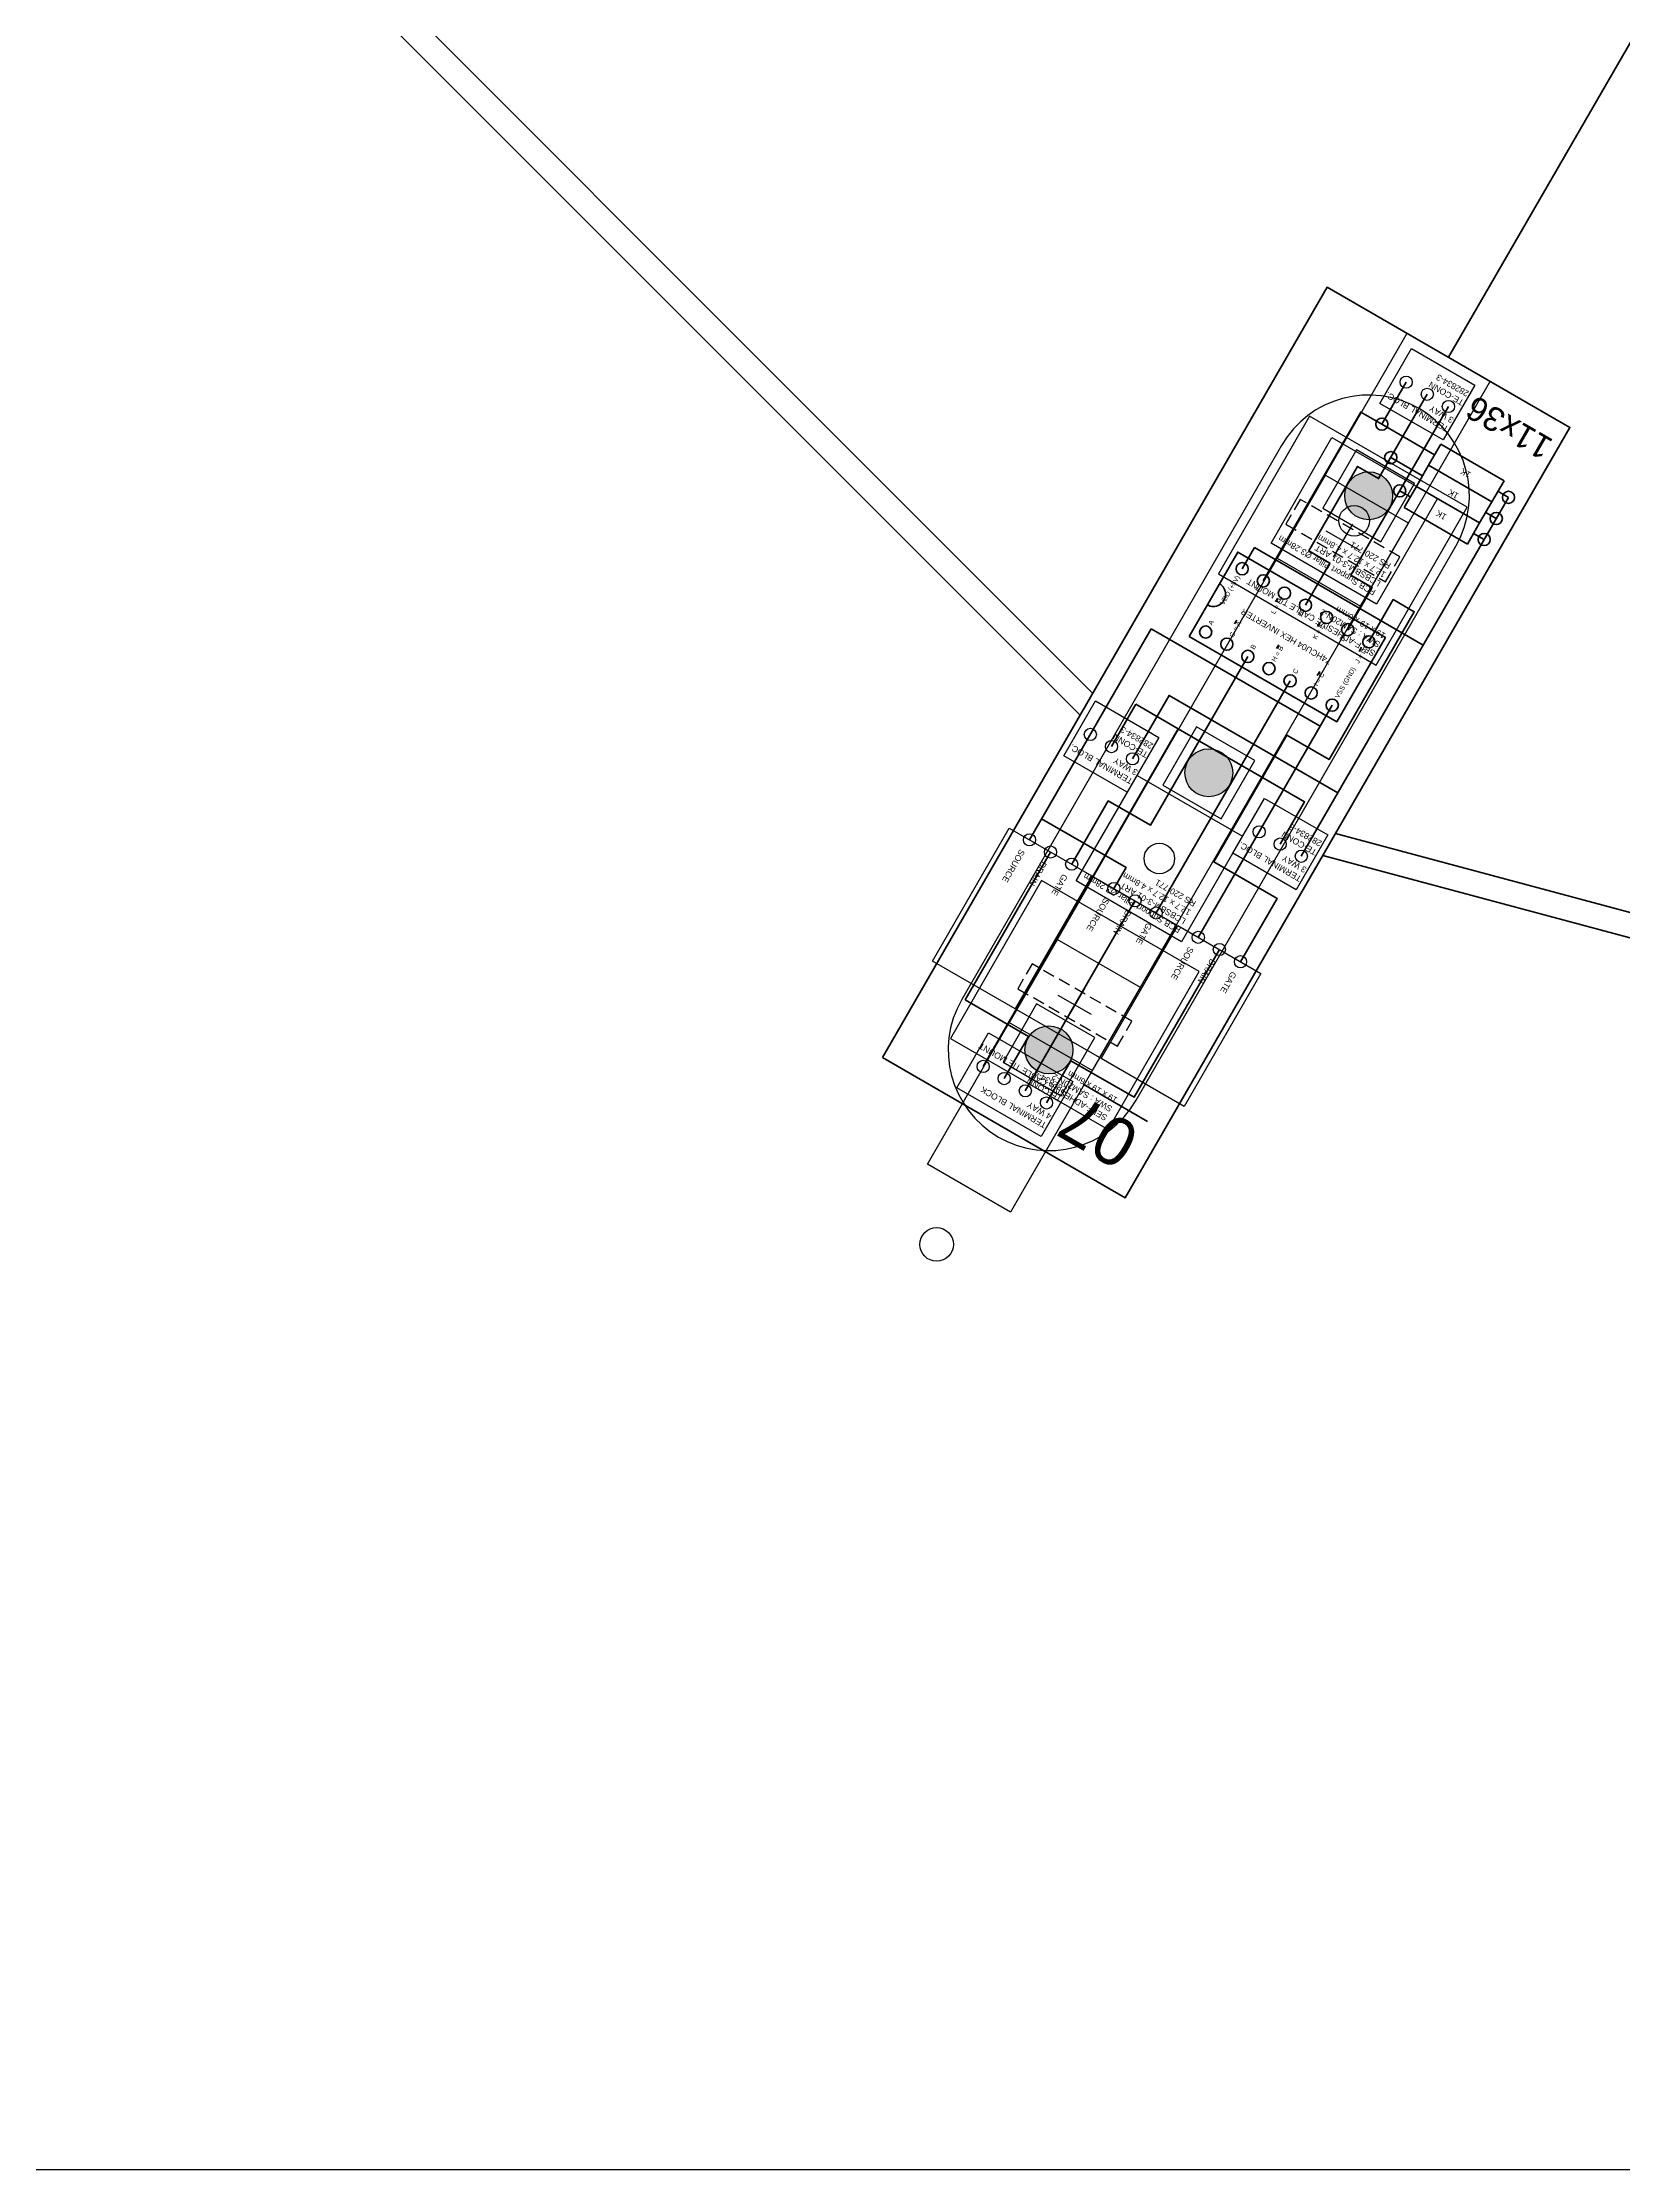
# Model space of a CAD drawing. Header units: millimetres. Extents: x 3648 to 4640, y -1371 to 0.
# Drawn here: x 3908.4 to 4073.2, y -880 to -658.3 of the extents above; entities that cross this region are included whole.
import ezdxf

# ---------------------------------------------------------------- set-up
doc = ezdxf.new("R2010")
doc.units = ezdxf.units.MM
doc.header["$LTSCALE"] = 10
doc.header["$MEASUREMENT"] = 0
doc.linetypes.add('DASHED', pattern=[0.75, 0.5, -0.25])
doc.layers.get('0').update_dxf_attribs({"color": 8})
for name, color, linetype, lineweight in [('+12V', 11, 'Continuous', 35), ('+5V', 1, 'Continuous', 35), ('Colour2', 30, 'Continuous', 35), ('Colour5', 180, 'Continuous', 35), ('Colour6', 80, 'Continuous', 35), ('Component Detail', 143, 'Continuous', 40), ('GND +0V', 7, 'Continuous', 35), ('VERO CUT', 252, 'Continuous', 35)]:
    doc.layers.add(name, color=color, linetype=linetype, lineweight=lineweight)
doc.layers.add('Colour8', color=7, linetype='Continuous', lineweight=35, true_color=0x7b4028)
for name, color, linetype in [('Component', 210, 'Continuous'), ('LED SMD 5050', 40, 'Continuous'), ('LED Strip', 30, 'Continuous'), ('Outer Face', 253, 'Continuous')]:
    doc.layers.add(name, color=color, linetype=linetype)
doc.styles.get("Standard").update_dxf_attribs({"font": 'arial.ttf'})
picture_1 = doc.add_image_def('image3.jpg', size_in_pixel=(288, 187))
picture_2 = doc.add_image_def('image4.jpg', size_in_pixel=(216, 187))
picture_3 = doc.add_image_def('image2.jpg', size_in_pixel=(454, 283))

# ---------------------------------------------------------------- blocks, each defined once
blk = doc.blocks.new('*U92')
at = {"layer": 'Colour5'}
for points in [[(26.27, 145), (-31.17, 111.84), (-31.17, 0)], [(-41.17, 0), (-61.83, 15.24)], [(-41.17, 0), (-61.83, -15.24)], [(-57.38, 0), (65.12, 0)], [(26.27, -145), (-31.17, -111.84), (-31.17, 0)]]:
    blk.add_lwpolyline(points, dxfattribs=at)
at = {"layer": 'Component'}
for points in [[(-39.82, 117.81), (-23.37, 127.31), (-13.87, 110.86), (-30.32, 101.36)], [(-33.67, 116.17), (-25.01, 121.17), (-20.01, 112.51), (-28.67, 107.51)], [(-45.67, -9.5), (-26.67, -9.5), (-26.67, 9.5), (-45.67, 9.5)], [(-41.17, -5), (-31.17, -5), (-31.17, 5), (-41.17, 5)], [(-39.82, -117.81), (-23.37, -127.31), (-13.87, -110.86), (-30.32, -101.36)], [(-33.67, -116.17), (-25.01, -121.17), (-20.01, -112.51), (-28.67, -107.51)]]:
    blk.add_lwpolyline(points, close=True, dxfattribs=at)
at = {"layer": 'Component', "color": 252, "linetype": 'DASHED', "ltscale": 0.25}
for points in [[(-25.14, 108.39), (-31.14, 118.78), (-28.54, 120.28), (-22.54, 109.89)], [(-37.67, 6), (-37.67, -6), (-34.67, -6), (-34.67, 6)], [(-25.14, -108.39), (-31.14, -118.78), (-28.54, -120.28), (-22.54, -109.89)]]:
    blk.add_lwpolyline(points, close=True, dxfattribs=at)
at = {"layer": 'Component'}
for points in [[(-25.11, 115.34), (-28.58, 113.34)], [(-27.84, 116.07), (-25.84, 112.6)], [(-34.17, 0), (-38.18, 0)], [(-36.17, -2), (-36.17, 2)], [(-27.84, -116.07), (-25.84, -112.6)], [(-25.11, -115.34), (-28.58, -113.34)]]:
    blk.add_lwpolyline(points, dxfattribs=at)
at = {"layer": 'Component', "char_height": 0.635, "width": 17.0886}
for insert, attachment_point, rotation in [((-38.95, 117.47), 7, 300), ((-45.09, -8.77), 1, 90), ((-38.95, -117.47), 9, 240)]:
    blk.add_mtext('SELF-ADHESIVE CABLE TIE MOUNT\\PSWA : SAM20N-2\\P19 x 19 x 6mm', dxfattribs=dict(at, insert=insert, attachment_point=attachment_point, rotation=rotation))
blk = doc.blocks.new('*U93')
at = {"layer": 'GND +0V', "color": 0, "linetype": 'ByBlock', "lineweight": -2, "transparency": 16777216, "rotation": 269.9999999999999}
blk.add_blockref('*U92', (4200, -664.88), dxfattribs=at)
blk = doc.blocks.new('Terminal Block 4 new -WAY TE CONNECTIVITY')
at = {"color": 1}
for centre in [(0, 0), (2.54, 0), (5.08, 0), (7.62, 0)]:
    blk.add_circle(centre, 0.635, dxfattribs=at)
at = {"layer": 'Component', "insert": (-1.13, 2.44), "char_height": 0.635, "width": 9.8978, "attachment_point": 1}
blk.add_mtext('TERMINAL BLOCK\\P4 WAY\\P\\PTE-CONN\\P282834-4', dxfattribs=at)
at = {"layer": 'Component'}
image = blk.add_image(picture_1, insert=(-1.27, -3.3), size_in_units=(10.16, 6.6), dxfattribs=at)
image.dxf.flags = 7
blk = doc.blocks.new('Terminal Block 3 flip -WAY TE CONNECTIVITY')
at = {"color": 1}
for centre in [(-2.54, 0), (0, 0), (2.54, 0)]:
    blk.add_circle(centre, 0.635, dxfattribs=at)
at = {"layer": 'Component', "insert": (-3.69, 2.44), "char_height": 0.635, "width": 8.3344, "attachment_point": 1}
blk.add_mtext('TERMINAL BLOC.\\P3 WAY\\P\\PTE-CONN\\P282834-3', dxfattribs=at)
at = {"layer": 'Component'}
image = blk.add_image(picture_2, insert=(3.81, 3.3), size_in_units=(7.62, 6.6), rotation=180, dxfattribs=at)
image.dxf.flags = 7
blk = doc.blocks.new('PCB support Pillar')
at = {"layer": 'Component'}
blk.add_lwpolyline([(0, 0), (12.7, 0), (12.7, -12.7), (0, -12.7)], close=True, dxfattribs=at)
blk.add_circle((6.35, -6.35), 1.59, dxfattribs=at)
at = {"layer": 'Component', "insert": (0.73, -0.59), "char_height": 0.635, "width": 17.0886, "attachment_point": 1}
blk.add_mtext('PCB Support Pillar %%C3.28mm\\PLCBSBM-3-01 ART\\P12.7 x 12.7 x 4.8mm\\PRS 220-771', dxfattribs=at)
blk = doc.blocks.new('Resistor 1K')
at = {"layer": 'Component Detail', "color": 4}
for points in [[(0, 0), (1.27, 0)], [(1.27, -1.27), (1.27, 1.27)], [(8.89, 1.27), (1.27, 1.27)], [(8.89, -1.27), (8.89, 1.27)], [(10.16, 0), (8.89, 0)], [(8.89, -1.27), (1.27, -1.27)]]:
    blk.add_lwpolyline(points, dxfattribs=at)
at = {"layer": 'Component Detail', "color": 1}
for centre in [(0, 0), (10.16, 0)]:
    blk.add_circle(centre, 0.635, dxfattribs=at)
at = {"color": 4, "insert": (5.56, -0.35), "char_height": 0.635, "width": 3.0365, "attachment_point": 1, "rotation": 180}
blk.add_mtext('1K', dxfattribs=at)
blk = doc.blocks.new('74HCU04')
at = {"layer": 'Component Detail', "color": 4}
blk.add_lwpolyline([(-1.27, 1.27), (8.89, 1.27), (8.89, -16.51), (-1.27, -16.51)], close=True, dxfattribs=at)
at = {"layer": 'Component Detail', "color": 1}
for centre in [(0, 0), (7.62, 0), (0, -2.54), (7.62, -2.54), (0, -5.08), (7.62, -5.08), (0, -7.62), (7.62, -7.62), (0, -10.16), (7.62, -10.16), (0, -12.7), (7.62, -12.7), (0, -15.24), (7.62, -15.24)]:
    blk.add_circle(centre, 0.635, dxfattribs=at)
at = {"layer": 'Component Detail', "color": 4}
blk.add_arc((3.81, 1.27), 1.27, 180, 0, dxfattribs=at)
at = {"color": 4, "char_height": 0.5, "attachment_point": 1}
for s, insert, width in [('A', (0.9, 0.26), 7.3862), ('\\pi4.04813;VDD (+5V)', (-0.69, 0.26), 7.4161), ('G = {\\OA}', (0.9, -2.28), 7.3862), ('\\pi7.0489;F', (-0.69, -2.28), 7.3862), ('B', (0.9, -4.82), 7.3862), ('\\pi5.85824;L = {\\OF}', (-0.69, -4.82), 7.3862), ('H = {\\OB}', (0.9, -7.36), 7.3862), ('\\pi7.01308;E', (-0.69, -7.36), 7.3862), ('C', (0.9, -9.9), 7.3862), ('\\pi5.74705;K = {\\OE}', (-0.69, -9.9), 7.3862), ('I = {\\OC}', (0.9, -12.44), 7.3862), ('\\pi6.97284;D', (-0.69, -12.44), 7.3862), ('VSS (GND)', (0.9, -14.98), 7.3862), ('\\pi5.79242;J = {\\OD}', (-0.69, -14.98), 7.3862)]:
    blk.add_mtext(s, dxfattribs=dict(at, insert=insert, width=width))
at = {"color": 4, "insert": (3.47, -12.84), "char_height": 0.635, "width": 14.2666, "attachment_point": 1, "rotation": 90}
blk.add_mtext('74HCU04 HEX INVERTER', dxfattribs=at)
blk = doc.blocks.new('P55NF')
at = {"color": 1}
for centre in [(0, 2.54), (0, 0), (0, -2.54)]:
    blk.add_circle(centre, 0.635, dxfattribs=at)
at = {"color": 4, "char_height": 0.635, "width": 7.3862, "attachment_point": 9}
for s, insert in [('GATE', (3.71, 2.2)), ('DRAIN', (3.99, -0.34)), ('SOURCE', (5.09, -2.95))]:
    blk.add_mtext(s, dxfattribs=dict(at, insert=insert))
at = {"layer": 'Component'}
image = blk.add_image(picture_3, insert=(0, -4.99), size_in_units=(16, 9.97), rotation=0, dxfattribs=at)
image.dxf.flags = 7
blk = doc.blocks.new('LED Driver Board')
at = {"layer": '+12V'}
for points in [[(-47.62, 10.16), (-47.62, 5.08), (-88.26, 5.08)], [(-52.71, 10.16), (-47.62, 10.16)], [(-52.71, -10.16), (-47.62, -10.16), (-47.62, 5.08)]]:
    blk.add_lwpolyline(points, dxfattribs=at)
at = {"layer": '+5V'}
for points in [[(-45.08, -12.7), (-45.08, 7.62), (-52.71, 7.62)], [(-27.3, 7.62), (-29.84, 7.62)], [(-27.3, 7.62), (-27.3, -12.7)], [(-9.52, -12.7), (-52.71, -12.7)]]:
    blk.add_lwpolyline(points, dxfattribs=at)
at = {"layer": 'Colour5'}
for points in [[(-65.4, -10.16), (-83.18, -10.16), (-83.18, -2.54), (-88.26, -2.54)], [(-4.45, -2.54), (-24.76, -2.54), (-24.76, -5.08), (-29.84, -5.08)], [(-29.84, -7.62), (-24.76, -7.62), (-24.76, -10.16), (-42.54, -10.16), (-42.54, -5.08), (-57.78, -5.08), (-57.78, -12.7), (-65.4, -12.7)]]:
    blk.add_lwpolyline(points, dxfattribs=at)
at = {"layer": 'Colour6'}
for points in [[(-4.45, 0), (-14.6, 0), (-14.6, 2.54), (-24.76, 2.54), (-24.76, 0), (-29.84, 0)], [(-65.4, 0), (-88.26, 0)], [(-37.46, -2.54), (-65.4, -2.54)]]:
    blk.add_lwpolyline(points, dxfattribs=at)
at = {"layer": 'Colour8'}
for points in [[(-88.26, 2.54), (-83.18, 2.54), (-83.18, 10.16), (-65.4, 10.16)], [(-37.46, 2.54), (-57.78, 2.54), (-57.78, 7.62), (-65.4, 7.62)], [(-4.45, 2.54), (-9.52, 2.54), (-9.52, 5.08), (-29.84, 5.08)]]:
    blk.add_lwpolyline(points, dxfattribs=at)
at = {"layer": 'Component Detail', "color": 4}
for points in [[(-9.52, 2.54), (-9.52, -3.81)], [(-12.07, 0), (-12.07, -3.81)], [(-13.33, -3.81), (-10.79, -3.81)], [(-13.33, -11.43), (-13.33, -3.81)], [(-10.79, -11.43), (-10.79, -3.81)], [(-10.79, -3.81), (-8.25, -3.81)], [(-10.79, -11.43), (-10.79, -3.81)], [(-8.25, -11.43), (-8.25, -3.81)], [(-13.33, -11.43), (-10.79, -11.43)], [(-12.07, -12.7), (-12.07, -11.43)], [(-10.79, -11.43), (-8.25, -11.43)], [(-9.52, -12.7), (-9.52, -11.43)]]:
    blk.add_lwpolyline(points, dxfattribs=at)
at = {"layer": 'Component Detail', "color": 1}
for centre in [(-9.52, 2.54), (-12.07, 0), (-12.07, -12.7), (-9.52, -12.7)]:
    blk.add_circle(centre, 0.635, dxfattribs=at)
at = {"layer": 'GND +0V'}
for points in [[(-40, 12.7), (-65.4, 12.7)], [(-40, 12.7), (-40, -7.62), (-65.4, -7.62)], [(-65.4, 2.54), (-62.86, 2.54), (-62.86, 12.7)], [(-40, -7.62), (-37.46, -7.62)]]:
    blk.add_lwpolyline(points, dxfattribs=at)
at = {"layer": 'VERO CUT', "color": 7}
blk.add_lwpolyline([(-92.71, 14.61), (-92.71, -14.6), (0, -14.6), (0, 14.61), (-92.71, 14.61)], close=True, dxfattribs=at)
at = {"layer": 'Colour2', "rotation": 270}
blk.add_blockref('Resistor 1K', (-14.6, -2.54), dxfattribs=at)
at = {"layer": 'Colour6'}
blk.add_blockref('74HCU04', (-37.46, 7.62), dxfattribs=at)
at = {"layer": 'Component'}
for name, p, rotation in [('P55NF', (-65.4, 10.16), 180), ('Terminal Block 3 flip -WAY TE CONNECTIVITY', (-52.71, 10.16), 90), ('Terminal Block 4 new -WAY TE CONNECTIVITY', (-88.26, -2.54), 90), ('P55NF', (-65.4, 0), 180), ('Terminal Block 3 flip -WAY TE CONNECTIVITY', (-4.45, 0), 90), ('P55NF', (-65.4, -10.16), 180), ('Terminal Block 3 flip -WAY TE CONNECTIVITY', (-52.71, -10.16), 90)]:
    blk.add_blockref(name, p, dxfattribs=dict(at, rotation=rotation))
at = {"layer": 'VERO CUT', "rotation": 90}
for p in [(-66.67, -6.35), (-26.03, -6.35)]:
    blk.add_blockref('PCB support Pillar', p, dxfattribs=at)
at = {"color": 4, "char_height": 0.635, "width": 3.0365, "attachment_point": 1, "rotation": 90}
for insert in [(-12.42, -8.1), (-9.88, -8.1)]:
    blk.add_mtext('1K', dxfattribs=dict(at, insert=insert))
at = {"layer": 'VERO CUT', "insert": (-4.48, -13.89), "char_height": 2.5, "attachment_point": 1, "rotation": 90}
blk.add_mtext_dynamic_manual_height_columns('11x36', width=34.2989, gutter_width=1, heights=[0], dxfattribs=at)
blk = doc.blocks.new('gfhhv')
at = {"layer": 'LED SMD 5050'}
for points in [[(2.5, 77.17, 1), (-2.5, 77.17, 1)], [(2.5, 43.83, 1), (-2.5, 43.83, 1)], [(2.5, 10.5, 1), (-2.5, 10.5, 1)]]:
    blk.add_hatch(color=256, dxfattribs=at).paths.add_polyline_path(points)
for points in [[(-3.5, 80.67), (-3.5, 73.67), (3.5, 73.67), (3.5, 80.67)], [(-3.5, 47.33), (-3.5, 40.33), (3.5, 40.33), (3.5, 47.33)], [(-3.5, 14), (-3.5, 7), (3.5, 7), (3.5, 14)]]:
    blk.add_lwpolyline(points, close=True, dxfattribs=at)
for centre in [(0, 77.17), (0, 43.83), (0, 10.5)]:
    blk.add_circle(centre, 2.5, dxfattribs=at)
at = {"layer": 'LED Strip'}
blk.add_lwpolyline([(5, -6.17), (-5, -6.17), (-5, 93.83), (5, 93.83)], close=True, dxfattribs=at)
at = {"layer": 'Outer Face'}
blk.add_lwpolyline([(10.5, 10.5), (10.5, 77.17, 1), (-10.5, 77.17), (-10.5, 10.5, 1)], format="xyb", close=True, dxfattribs=at)
blk = doc.blocks.new('*U123')
at = {"layer": 'Outer Face', "color": 3}
blk.add_blockref('gfhhv', (0, -43.83), dxfattribs=at)
blk = doc.blocks.new('*U124')
at = {"layer": 'Outer Face', "color": 0, "linetype": 'ByBlock', "lineweight": -2, "transparency": 16777216, "rotation": 59.99999999999999}
blk.add_blockref('*U123', (4482.57, -1496.43), dxfattribs=at)
blk = doc.blocks.new('Cable Tie Mount')
at = {"layer": 'Component'}
for points in [[(-9.5, 9.34), (-9.5, -9.66), (9.5, -9.66), (9.5, 9.34)], [(-5, 4.84), (-5, -5.16), (5, -5.16), (5, 4.84)]]:
    blk.add_lwpolyline(points, close=True, dxfattribs=at)
at = {"layer": 'Component', "color": 252, "linetype": 'DASHED', "ltscale": 0.25}
blk.add_lwpolyline([(6, 1.34), (-6, 1.34), (-6, -1.66), (6, -1.66)], close=True, dxfattribs=at)
at = {"layer": 'Component'}
for points in [[(0, -2.16), (0, 1.84)], [(-2, -0.16), (2, -0.16)]]:
    blk.add_lwpolyline(points, dxfattribs=at)
at = {"layer": 'Component', "insert": (-8.77, 8.75), "char_height": 0.635, "width": 17.0886, "attachment_point": 1}
blk.add_mtext('SELF-ADHESIVE CABLE TIE MOUNT\\PSWA : SAM20N-2\\P19 x 19 x 6mm', dxfattribs=at)
blk = doc.blocks.new('*U125')
at = {"layer": 'VERO CUT'}
for p in [(0, 28.1), (0, -27.78)]:
    blk.add_blockref('Cable Tie Mount', p, dxfattribs=at)
blk = doc.blocks.new('*U126')
at = {"layer": 'GND +0V', "color": 0, "linetype": 'ByBlock', "lineweight": -2, "transparency": 16777216, "rotation": 150}
blk.add_blockref('*U125', (3150, -734.45), dxfattribs=at)

msp = doc.modelspace()

# ---------------------------------------------------------------- linework, layer by layer
at = {"layer": '+12V'}
for points in [[(4016.59, -728.46), (3911.54, -623.41)], [(4185.4, -781.51), (4041.89, -743.06)]]:
    msp.add_lwpolyline(points, dxfattribs=at)
at = {"layer": '+5V'}
for points in [[(4017.91, -726.18), (3913.82, -622.09)], [(4185.4, -778.88), (4043.21, -740.78)]]:
    msp.add_lwpolyline(points, dxfattribs=at)
at = {"layer": 'Outer Face'}
msp.add_line((3760, -880), (4640, -880), dxfattribs=at)
msp.add_circle((4001.62, -783.6), 1.75, dxfattribs=at)

# ---------------------------------------------------------------- block references
at = {"layer": 'Component', "rotation": 59.99999999999997}
msp.add_blockref('LED Driver Board', (4055, -691.15), dxfattribs=at)
at = {"layer": 'GND +0V'}
for name, p in [('*U126', (880, 0)), ('*U93', (0, 0))]:
    msp.add_blockref(name, p, dxfattribs=at)
at = {"layer": 'Outer Face', "color": 3, "rotation": 90}
msp.add_blockref('*U124', (2533.57, -5217.02), dxfattribs=at)

# ---------------------------------------------------------------- texts
at = {"layer": 'VERO CUT', "insert": (4020.61, -775.97), "char_height": 5, "attachment_point": 1, "rotation": 150}
msp.add_mtext_dynamic_manual_height_columns('{\\L07}', width=34.2989, gutter_width=1, heights=[0], dxfattribs=at)

doc.saveas('drawing.dxf')
